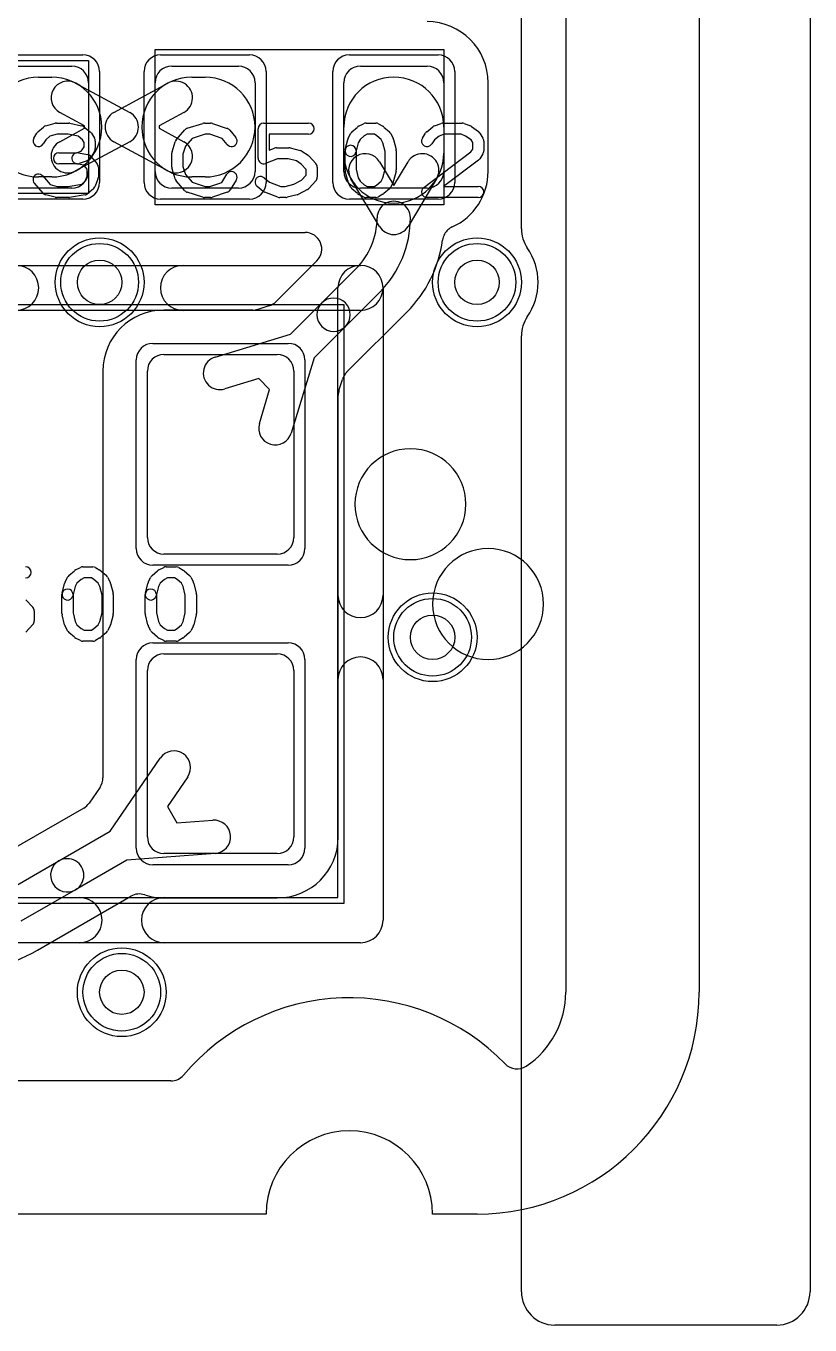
# Model space of a CAD drawing. Extents: x 0 to 23.1, y -0.5 to 20.
# Drawn here: x 19.57 to 23.1, y -0.5 to 5.36 of the extents above; entities that cross this region are included whole.
import ezdxf

# ---------------------------------------------------------------- set-up
doc = ezdxf.new("R2010")
doc.units = 0
for name, color, linetype in [('Hole', 1, 'CONTINUOUS'), ('L1', 3, 'CONTINUOUS'), ('L2', 3, 'CONTINUOUS'), ('L3', 3, 'CONTINUOUS'), ('L4', 3, 'CONTINUOUS'), ('MetalMask-A', 176, 'CONTINUOUS'), ('Outline', 7, 'CONTINUOUS'), ('PartsArea-A', 111, 'CONTINUOUS'), ('PartsSilk-A', 221, 'CONTINUOUS'), ('Resist-A', 2, 'CONTINUOUS'), ('Resist-B', 2, 'CONTINUOUS'), ('Silk-A', 140, 'CONTINUOUS')]:
    doc.layers.add(name, color=color, linetype=linetype)

msp = doc.modelspace()

# ---------------------------------------------------------------- linework, layer by layer
at = {"layer": 'Hole'}
for centre in [(19.9, 4.2), (21.6, 4.2), (21.4, 2.6), (20, 1)]:
    msp.add_circle(centre, 0.1, dxfattribs=at)
at = {"layer": 'L1'}
for p, q in [((22, 9.325), (22, 1)), ((19.475, 5.175), (19.775, 5.175)), ((20.225, 5.175), (20.525, 5.175)), ((21.075, 5.175), (21.375, 5.175)), ((19.625, 5.125), (19.685, 5.125)), ((19.79214, 5.09785), (20.03571, 4.96595)), ((19.85, 5.1), (19.85, 4.7)), ((19.96429, 4.96595), (20.20786, 5.09785)), ((20.15, 4.7), (20.15, 5.1)), ((20.315, 5.125), (20.375, 5.125)), ((20.6, 5.1), (20.6, 4.7)), ((21, 4.7), (21, 5.1)), ((21.45, 5.1), (21.45, 4.7)), ((21.65004, 4.7), (21.65004, 5.1)), ((19.83225, 4.90555), (19.72072, 4.96595)), ((20.27928, 4.96595), (20.16775, 4.90555)), ((19.72072, 4.83405), (19.83225, 4.89445)), ((19.83225, 4.89445), (19.83225, 4.90555)), ((20.16775, 4.90555), (20.16775, 4.89445)), ((20.16775, 4.89445), (20.27928, 4.83405)), ((21, 4.78214), (21, 4.9)), ((21.45, 4.9), (21.45, 4.78214)), ((20.03571, 4.83405), (19.79214, 4.70215)), ((20.20786, 4.70215), (19.96429, 4.83405)), ((21.16069, 4.74353), (21.225, 4.6364)), ((21.225, 4.6364), (21.28931, 4.74353)), ((19.685, 4.675), (19.625, 4.675)), ((20.375, 4.675), (20.315, 4.675)), ((21.1607, 4.45209), (21.03209, 4.66633)), ((21.41791, 4.66633), (21.2893, 4.45209)), ((19.775, 4.625), (19.475, 4.625)), ((20.525, 4.625), (20.225, 4.625)), ((21.375, 4.625), (21.075, 4.625)), ((18.35528, 4.42496), (20.82573, 4.42496)), ((21.45337, 4.41628), (21.45394, 4.41732)), ((20.87874, 4.29698), (20.69401, 4.11226)), ((20.90089, 4.10695), (21.05481, 4.26087)), ((20.76026, 3.96632), (20.90089, 4.10695)), ((21.16088, 4.1548), (21.00695, 4.00089)), ((20.59069, 4.07504), (20.19, 4.07504)), ((20.66276, 4.09353), (20.61245, 4.07827)), ((21.01282, 3.79456), (21.28362, 4.06536)), ((21.00695, 4.00089), (20.86632, 3.86026)), ((20.42018, 3.86316), (20.76026, 3.96632)), ((20.19, 3.875), (20.7, 3.875)), ((20.86632, 3.86026), (20.76316, 3.52018)), ((19.91496, 3.8), (19.91496, 1.96667)), ((20.115, 3.05), (20.115, 3.8)), ((20.61674, 3.76604), (20.46372, 3.71962)), ((20.66604, 3.71674), (20.61674, 3.76604)), ((20.775, 3.8), (20.775, 3.05)), ((20.97827, 3.71246), (20.99353, 3.76275)), ((20.61962, 3.56372), (20.66604, 3.71674)), ((20.97504, 1.7), (20.97504, 3.69068)), ((20.7, 2.975), (20.19, 2.975)), ((20.19, 2.525), (20.7, 2.525)), ((20.115, 1.7), (20.115, 2.45)), ((20.775, 2.45), (20.775, 1.7)), ((19.9477, 1.72547), (20.17293, 2.05513)), ((20.29679, 1.97051), (20.20555, 1.83696)), ((19.90189, 1.92438), (19.85273, 1.85243)), ((19.82831, 1.82979), (19.39562, 1.57997)), ((20.20555, 1.83696), (20.24818, 1.76311)), ((20.24818, 1.76311), (20.40946, 1.77535)), ((19.71656, 1.59202), (19.9477, 1.72547)), ((19.47064, 1.45003), (19.71656, 1.59202)), ((20.02271, 1.59557), (19.79156, 1.46212)), ((20.42082, 1.62579), (20.02271, 1.59557)), ((20.7, 1.625), (20.19, 1.625)), ((19.79156, 1.46212), (19.54564, 1.32013)), ((19.62065, 1.19019), (20.04128, 1.43305)), ((20.19, 1.42496), (20.7, 1.42496)), ((20.22071, 0.6), (16.875, 0.6))]:
    msp.add_line(p, q, dxfattribs=at)
for centre in [(19.9, 4.2), (21.6, 4.2), (21.4, 2.6), (20, 1)]:
    msp.add_circle(centre, 0.2, dxfattribs=at)
for centre, radius, start, end in [((21.375, 5.1), 0.27504, 0, 90), ((19.775, 5.1), 0.075, 0, 90), ((20.225, 5.1), 0.075, 90, 180), ((20.525, 5.1), 0.075, 0, 90), ((21.075, 5.1), 0.075, 90, 180), ((21.375, 5.1), 0.075, 0, 90), ((19.625, 4.9), 0.225, 90, -90), ((19.75643, 5.0319), 0.075, 61.565748, -118.43679), ((19.685, 4.9), 0.225, -90, 90), ((20.315, 4.9), 0.225, 90, -90), ((20.24357, 5.0319), 0.075, -61.565748, 118.43679), ((20.375, 4.9), 0.225, -90, 90), ((21.225, 4.9), 0.225, 0, 180), ((20, 4.9), 0.075, 118.434252, -118.434252), ((20, 4.9), 0.075, -61.565748, 61.565748), ((19.75643, 4.7681), 0.075, 118.434252, -61.56321), ((20.24357, 4.7681), 0.075, -118.434252, 61.56321), ((21.225, 4.78214), 0.225, 180, 0), ((21.09639, 4.70493), 0.075, 30.976859, -149.023267), ((21.35361, 4.70493), 0.075, -30.976859, 149.023267), ((19.775, 4.7), 0.075, -90, 0), ((20.225, 4.7), 0.075, 180, -90), ((20.525, 4.7), 0.075, -90, 0), ((21.075, 4.7), 0.075, 180, -90), ((21.375, 4.7), 0.075, -90, 0), ((21.375, 4.7), 0.27504, -65.581906, 0), ((21.225, 4.49069), 0.075, 0, -179.998568), ((20.825, 4.49068), 0.325, -45, 0.001763), ((21.225, 4.49069), 0.075, -149.023141, -30.976859), ((20.825, 4.49068), 0.475, -45, 0.001206), ((20.82573, 4.34999), 0.07497, -45, 90), ((21.51914, 4.38023), 0.075, 151.271873, 172.237243), ((21.51971, 4.38127), 0.075, 114.422459, 151.271873), ((20.88185, 4.46713), 0.56819, -45, -7.765166), ((20.641, 4.16527), 0.07497, -73.126529, -45), ((20.95392, 4.05392), 0.075, 135, -45), ((20.95392, 4.05392), 0.075, -45, 135), ((20.19, 3.8), 0.27504, 90, 180), ((20.59069, 4.15001), 0.07497, -90, -73.126529), ((20.19, 3.8), 0.075, 90, 180), ((20.7, 3.8), 0.075, 0, 90), ((20.44195, 3.79139), 0.075, 106.874129, -73.125481), ((21.0653, 3.74097), 0.075, 135.005402, 163.118561), ((21.06585, 3.74153), 0.075, 135, 135.605024), ((21.05004, 3.69068), 0.075, 163.118561, 180), ((20.69139, 3.54195), 0.075, 163.125871, -16.874519), ((20.19, 3.05), 0.075, 180, -90), ((20.7, 3.05), 0.075, -90, 0), ((20.19, 2.45), 0.075, 90, 180), ((20.7, 2.45), 0.075, 0, 90), ((20.23486, 2.01282), 0.075, -34.340526, 145.658751), ((19.83999, 1.96667), 0.07497, -34.340839, 0), ((19.79083, 1.89472), 0.07497, -60.004867, -34.340839), ((20.41514, 1.70057), 0.075, -85.656374, 94.340548), ((20.19, 1.7), 0.075, 180, -90), ((20.7, 1.7), 0.27504, -90, 0), ((20.7, 1.7), 0.075, -90, 0), ((19.75406, 1.52707), 0.075, 120.000728, -60.000242), ((19.75406, 1.52707), 0.075, -59.999272, 120.001402), ((20.07878, 1.3681), 0.075, 71.079485, 120.000728), ((20.18999, 1.7), 0.27504, -108.416503, -89.997917), ((19.19062, 1.935), 0.86004, -89.999334, -59.999207), ((21.6, 1), 0.4, -56.330591, 0), ((21.025, 0), 0.97501, 44.00974, 139.994741), ((21.78018, 0.72952), 0.075, -135.988599, -56.33112), ((20.22071, 0.675), 0.075, -90, -40.002181)]:
    msp.add_arc(centre, radius, start, end, dxfattribs=at)
at = {"layer": 'L2'}
for p, q in [((22, 9.325), (22, 1)), ((20.22071, 0.6), (2.37929, 0.6))]:
    msp.add_line(p, q, dxfattribs=at)
for centre in [(19.9, 4.2), (21.6, 4.2), (21.4, 2.6), (20, 1)]:
    msp.add_circle(centre, 0.2, dxfattribs=at)
for centre, radius, start, end in [((21.6, 1), 0.4, -56.330591, 0), ((21.025, 0), 0.97501, 44.00974, 139.994741), ((21.78018, 0.72952), 0.075, -135.988599, -56.33112), ((20.22071, 0.675), 0.075, -90, -40.002181)]:
    msp.add_arc(centre, radius, start, end, dxfattribs=at)
at = {"layer": 'L3'}
for p, q in [((22, 9.325), (22, 1)), ((20.22071, 0.6), (2.37929, 0.6))]:
    msp.add_line(p, q, dxfattribs=at)
for centre in [(19.9, 4.2), (21.6, 4.2), (21.4, 2.6), (20, 1)]:
    msp.add_circle(centre, 0.2, dxfattribs=at)
for centre, radius, start, end in [((21.6, 1), 0.4, -56.330591, 0), ((21.025, 0), 0.97501, 44.00974, 139.994741), ((21.78018, 0.72952), 0.075, -135.988599, -56.33112), ((20.22071, 0.675), 0.075, -90, -40.002181)]:
    msp.add_arc(centre, radius, start, end, dxfattribs=at)
at = {"layer": 'L4'}
for p, q in [((22, 9.325), (22, 1)), ((20.22071, 0.6), (2.37929, 0.6))]:
    msp.add_line(p, q, dxfattribs=at)
for centre in [(19.9, 4.2), (21.6, 4.2), (21.4, 2.6), (20, 1)]:
    msp.add_circle(centre, 0.2, dxfattribs=at)
for centre, radius, start, end in [((21.6, 1), 0.4, -56.330591, 0), ((21.025, 0), 0.97501, 44.00974, 139.994741), ((21.78018, 0.72952), 0.075, -135.988599, -56.33112), ((20.22071, 0.675), 0.075, -90, -40.002181)]:
    msp.add_arc(centre, radius, start, end, dxfattribs=at)
at = {"layer": 'MetalMask-A'}
for p, q in [((19.475, 5.175), (19.775, 5.175)), ((20.225, 5.175), (20.525, 5.175)), ((21.075, 5.175), (21.375, 5.175)), ((19.85, 5.1), (19.85, 4.7)), ((20.15, 4.7), (20.15, 5.1)), ((20.6, 5.1), (20.6, 4.7)), ((21, 4.7), (21, 5.1)), ((21.45, 5.1), (21.45, 4.7)), ((19.775, 4.625), (19.475, 4.625)), ((20.525, 4.625), (20.225, 4.625)), ((21.375, 4.625), (21.075, 4.625)), ((20.19, 3.875), (20.7, 3.875)), ((20.115, 3.05), (20.115, 3.8)), ((20.775, 3.8), (20.775, 3.05)), ((20.7, 2.975), (20.19, 2.975)), ((20.19, 2.525), (20.7, 2.525)), ((20.115, 1.7), (20.115, 2.45)), ((20.775, 2.45), (20.775, 1.7)), ((20.7, 1.625), (20.19, 1.625))]:
    msp.add_line(p, q, dxfattribs=at)
for centre, start, end in [((19.775, 5.1), 0, 90), ((20.225, 5.1), 90, 180), ((20.525, 5.1), 0, 90), ((21.075, 5.1), 90, 180), ((21.375, 5.1), 0, 90), ((19.775, 4.7), -90, 0), ((20.225, 4.7), 180, -90), ((20.525, 4.7), -90, 0), ((21.075, 4.7), 180, -90), ((21.375, 4.7), -90, 0), ((20.19, 3.8), 90, 180), ((20.7, 3.8), 0, 90), ((20.19, 3.05), 180, -90), ((20.7, 3.05), -90, 0), ((20.19, 2.45), 90, 180), ((20.7, 2.45), 0, 90), ((20.19, 1.7), 180, -90), ((20.7, 1.7), -90, 0)]:
    msp.add_arc(centre, 0.075, start, end, dxfattribs=at)
at = {"layer": 'Outline'}
for p, q in [((22.6, 9.5), (22.6, 1)), ((20.65, 0), (1.95, 0)), ((21.6, 0), (21.4, 0))]:
    msp.add_line(p, q, dxfattribs=at)
for centre, radius, start, end in [((21.6, 1), 1, -90, 0), ((21.025, 0), 0.375, 0, 180)]:
    msp.add_arc(centre, radius, start, end, dxfattribs=at)
at = {"layer": 'PartsArea-A'}
for p, q in [((20.15, 4.55), (20.15, 5.25)), ((20.15, 5.25), (21.45, 5.25)), ((21.45, 5.25), (21.45, 4.55)), ((18.55, 5.2), (19.85, 5.2)), ((19.85, 5.2), (19.85, 4.6)), ((19.85, 4.6), (18.55, 4.6)), ((21.45, 4.55), (20.15, 4.55)), ((17.7, 4.1), (21, 4.1)), ((21, 4.1), (21, 1.4)), ((21, 1.4), (17.7, 1.4))]:
    msp.add_line(p, q, dxfattribs=at)
at = {"layer": 'PartsSilk-A'}
for p, q in [((19.6038, 4.85029), (19.61769, 4.87251)), ((19.62228, 4.87795), (19.64728, 4.90017)), ((19.65745, 4.90564), (19.69912, 4.91675)), ((19.70884, 4.86759), (19.67606, 4.85885)), ((19.70556, 4.91759), (19.76111, 4.91759)), ((19.75851, 4.86759), (19.70884, 4.86759)), ((19.80292, 4.85824), (19.75851, 4.86759)), ((19.76626, 4.91705), (19.81904, 4.90594)), ((19.82951, 4.901), (19.85729, 4.87878)), ((19.86287, 4.87251), (19.87676, 4.85029)), ((20.24508, 4.84239), (20.28397, 4.88683)), ((20.29516, 4.89418), (20.3646, 4.9164)), ((20.37612, 4.86759), (20.31702, 4.84868)), ((20.37222, 4.91759), (20.4, 4.91759)), ((20.39594, 4.86759), (20.37612, 4.86759)), ((20.45202, 4.8489), (20.39594, 4.86759)), ((20.4079, 4.91631), (20.47457, 4.89409)), ((20.48588, 4.88637), (20.51365, 4.85304)), ((20.61389, 4.75926), (20.61389, 4.89259)), ((20.63889, 4.91759), (20.84167, 4.91759)), ((20.84167, 4.86759), (20.66389, 4.86759)), ((20.66389, 4.86759), (20.66389, 4.79554)), ((21.01931, 4.84822), (21.03042, 4.87044)), ((21.03617, 4.87795), (21.06117, 4.90017)), ((21.0666, 4.90384), (21.08882, 4.91495)), ((21.09192, 4.8606), (21.07299, 4.84377)), ((21.1059, 4.86759), (21.09192, 4.8606)), ((21.1, 4.91759), (21.14444, 4.91759)), ((21.1378, 4.86759), (21.1059, 4.86759)), ((21.14923, 4.86106), (21.1378, 4.86759)), ((21.16868, 4.84377), (21.14923, 4.86106)), ((21.15684, 4.9143), (21.17629, 4.90319)), ((21.1805, 4.90017), (21.2055, 4.87795)), ((21.21125, 4.87044), (21.22236, 4.84822)), ((21.3538, 4.85029), (21.36769, 4.87251)), ((21.37327, 4.87878), (21.40105, 4.901)), ((21.40813, 4.90497), (21.43868, 4.91608)), ((21.45162, 4.86759), (21.42908, 4.85939)), ((21.44722, 4.91759), (21.53333, 4.91759)), ((21.52852, 4.86759), (21.45162, 4.86759)), ((21.54893, 4.85943), (21.52852, 4.86759)), ((21.54261, 4.9158), (21.57039, 4.90469)), ((21.57581, 4.9017), (21.60637, 4.87948)), ((21.61287, 4.87251), (21.62676, 4.85029)), ((19.65818, 4.84296), (19.6462, 4.82379)), ((19.67606, 4.85885), (19.65818, 4.84296)), ((19.82273, 4.8424), (19.80292, 4.85824)), ((19.82198, 4.79715), (19.83056, 4.81087)), ((19.83056, 4.82987), (19.82273, 4.8424)), ((19.83056, 4.81087), (19.83056, 4.82987)), ((19.88056, 4.83704), (19.88056, 4.8037)), ((20.22614, 4.78894), (20.24003, 4.83339)), ((20.28618, 4.81344), (20.275, 4.77766)), ((20.31702, 4.84868), (20.28618, 4.81344)), ((20.47523, 4.82104), (20.45202, 4.8489)), ((20.66389, 4.79554), (20.68832, 4.80484)), ((20.69722, 4.80648), (20.75278, 4.80648)), ((20.75884, 4.80573), (20.80328, 4.79462)), ((21.00631, 4.79865), (21.01742, 4.8431)), ((21.06526, 4.82831), (21.05481, 4.78653)), ((21.07299, 4.84377), (21.06526, 4.82831)), ((21.17641, 4.82831), (21.16868, 4.84377)), ((21.18611, 4.78951), (21.17641, 4.82831)), ((21.22425, 4.8431), (21.23536, 4.79865)), ((21.40783, 4.8424), (21.3962, 4.82379)), ((21.42908, 4.85939), (21.40783, 4.8424)), ((21.57304, 4.84189), (21.54893, 4.85943)), ((21.58056, 4.82987), (21.57304, 4.84189)), ((21.58056, 4.79976), (21.58056, 4.82987)), ((21.63056, 4.83704), (21.63056, 4.79259)), ((19.71667, 4.78426), (19.7956, 4.78426)), ((19.7956, 4.78426), (19.8168, 4.79197)), ((19.80438, 4.78387), (19.84605, 4.77646)), ((19.8391, 4.74687), (19.80854, 4.73576)), ((19.8168, 4.79197), (19.82198, 4.79715)), ((19.85935, 4.7638), (19.84824, 4.75269)), ((19.86088, 4.76785), (19.88865, 4.73452)), ((19.87676, 4.79045), (19.86287, 4.76823)), ((20.225, 4.71852), (20.225, 4.78148)), ((20.275, 4.77766), (20.275, 4.72234)), ((20.70182, 4.75648), (20.64779, 4.7359)), ((20.7497, 4.75648), (20.70182, 4.75648)), ((20.78696, 4.74717), (20.7497, 4.75648)), ((20.80862, 4.73273), (20.78696, 4.74717)), ((20.81109, 4.79117), (20.83887, 4.77265)), ((20.84343, 4.76875), (20.87399, 4.73542)), ((21.00556, 4.70741), (21.00556, 4.79259)), ((21.05556, 4.79259), (21.05556, 4.71049)), ((21.18611, 4.71049), (21.18611, 4.78951)), ((21.23611, 4.79259), (21.23611, 4.70741)), ((21.35997, 4.62739), (21.57293, 4.78756)), ((21.6067, 4.75039), (21.44983, 4.63241)), ((21.57293, 4.78756), (21.58056, 4.79976)), ((21.62676, 4.77934), (21.61287, 4.75712)), ((19.8, 4.73426), (19.71667, 4.73426)), ((19.82831, 4.72883), (19.79562, 4.73465)), ((19.84444, 4.70947), (19.82831, 4.72883)), ((19.84444, 4.67907), (19.84444, 4.70947)), ((19.89444, 4.71852), (19.89444, 4.67407)), ((20.24003, 4.66661), (20.22614, 4.71106)), ((20.275, 4.72234), (20.28618, 4.68656)), ((20.28618, 4.68656), (20.31702, 4.65132)), ((20.45023, 4.6505), (20.47324, 4.68732)), ((20.83056, 4.70879), (20.80862, 4.73273)), ((20.83056, 4.6838), (20.83056, 4.70879)), ((20.88056, 4.71852), (20.88056, 4.67407)), ((21.01742, 4.6569), (21.00631, 4.70135)), ((21.05556, 4.71049), (21.06526, 4.67169)), ((21.17641, 4.67169), (21.18611, 4.71049)), ((21.23536, 4.70135), (21.22425, 4.6569)), ((19.64508, 4.60206), (19.60619, 4.6465)), ((19.64381, 4.67942), (19.67769, 4.64071)), ((19.67769, 4.64071), (19.70884, 4.63241)), ((19.70884, 4.63241), (19.75912, 4.63241)), ((19.75912, 4.63241), (19.81941, 4.64205)), ((19.81941, 4.64205), (19.83468, 4.65563)), ((19.83468, 4.65563), (19.84444, 4.67907)), ((19.89252, 4.66446), (19.87864, 4.63113)), ((20.28397, 4.61317), (20.24508, 4.65761)), ((20.31702, 4.65132), (20.37612, 4.63241)), ((20.37612, 4.63241), (20.39594, 4.63241)), ((20.39594, 4.63241), (20.45023, 4.6505)), ((20.51564, 4.66082), (20.48787, 4.61638)), ((20.63716, 4.61011), (20.60938, 4.63233)), ((20.64062, 4.67137), (20.66534, 4.6516)), ((20.66534, 4.6516), (20.71571, 4.63241)), ((20.71571, 4.63241), (20.73581, 4.63241)), ((20.73581, 4.63241), (20.77428, 4.64203)), ((20.77428, 4.64203), (20.80946, 4.66079)), ((20.80946, 4.66079), (20.83056, 4.6838)), ((20.87399, 4.65717), (20.84343, 4.62384)), ((21.03042, 4.62956), (21.01931, 4.65178)), ((21.06526, 4.67169), (21.07299, 4.65623)), ((21.07299, 4.65623), (21.09192, 4.6394)), ((21.09192, 4.6394), (21.1059, 4.63241)), ((21.1059, 4.63241), (21.1378, 4.63241)), ((21.1378, 4.63241), (21.14923, 4.63894)), ((21.14923, 4.63894), (21.16868, 4.65623)), ((21.16868, 4.65623), (21.17641, 4.67169)), ((21.22236, 4.65178), (21.21125, 4.62956)), ((21.44983, 4.63241), (21.60556, 4.63241)), ((19.69912, 4.58325), (19.65745, 4.59436)), ((19.76111, 4.58241), (19.70556, 4.58241)), ((19.83451, 4.59383), (19.76506, 4.58272)), ((19.87217, 4.62205), (19.84717, 4.59983)), ((20.3646, 4.5836), (20.29516, 4.60582)), ((20.4, 4.58241), (20.37222, 4.58241)), ((20.47457, 4.60591), (20.4079, 4.58369)), ((20.70221, 4.58405), (20.64388, 4.60627)), ((20.73889, 4.58241), (20.71111, 4.58241)), ((20.78939, 4.59427), (20.74495, 4.58316)), ((20.83676, 4.61868), (20.79509, 4.59646)), ((21.06117, 4.59983), (21.03617, 4.62205)), ((21.08882, 4.58505), (21.0666, 4.59616)), ((21.14444, 4.58241), (21.1, 4.58241)), ((21.17629, 4.59681), (21.15684, 4.5857)), ((21.2055, 4.62205), (21.1805, 4.59983)), ((21.60556, 4.58241), (21.375, 4.58241)), ((17.625, 4.2766), (21.075, 4.2766)), ((20.9734, 1.4266), (20.9734, 4.175)), ((21.1766, 4.175), (21.1766, 1.325)), ((21.075, 4.0734), (17.7266, 4.0734)), ((19.74431, 2.84822), (19.75542, 2.87044)), ((19.76117, 2.87795), (19.78617, 2.90017)), ((19.7916, 2.90384), (19.81382, 2.91495)), ((19.825, 2.91759), (19.86944, 2.91759)), ((19.88184, 2.9143), (19.90129, 2.90319)), ((19.9055, 2.90017), (19.9305, 2.87795)), ((19.93625, 2.87044), (19.94736, 2.84822)), ((20.11931, 2.84822), (20.13042, 2.87044)), ((20.13617, 2.87795), (20.16117, 2.90017)), ((20.1666, 2.90384), (20.18882, 2.91495)), ((20.2, 2.91759), (20.24444, 2.91759)), ((20.25684, 2.9143), (20.27629, 2.90319)), ((20.2805, 2.90017), (20.3055, 2.87795)), ((20.31125, 2.87044), (20.32236, 2.84822)), ((19.73131, 2.79865), (19.74242, 2.8431)), ((19.79026, 2.82831), (19.77981, 2.78653)), ((19.79799, 2.84377), (19.79026, 2.82831)), ((19.81692, 2.8606), (19.79799, 2.84377)), ((19.8309, 2.86759), (19.81692, 2.8606)), ((19.8628, 2.86759), (19.8309, 2.86759)), ((19.87423, 2.86106), (19.8628, 2.86759)), ((19.89368, 2.84377), (19.87423, 2.86106)), ((19.90141, 2.82831), (19.89368, 2.84377)), ((19.91111, 2.78951), (19.90141, 2.82831)), ((19.94925, 2.8431), (19.96036, 2.79865)), ((20.10631, 2.79865), (20.11742, 2.8431)), ((20.16526, 2.82831), (20.15481, 2.78653)), ((20.17299, 2.84377), (20.16526, 2.82831)), ((20.19192, 2.8606), (20.17299, 2.84377)), ((20.2059, 2.86759), (20.19192, 2.8606)), ((20.2378, 2.86759), (20.2059, 2.86759)), ((20.24923, 2.86106), (20.2378, 2.86759)), ((20.26868, 2.84377), (20.24923, 2.86106)), ((20.27641, 2.82831), (20.26868, 2.84377)), ((20.28611, 2.78951), (20.27641, 2.82831)), ((20.32425, 2.8431), (20.33536, 2.79865)), ((19.56843, 2.76875), (19.59899, 2.73542)), ((19.73056, 2.70741), (19.73056, 2.79259)), ((19.78056, 2.79259), (19.78056, 2.71049)), ((19.91111, 2.71049), (19.91111, 2.78951)), ((19.96111, 2.79259), (19.96111, 2.70741)), ((20.10556, 2.70741), (20.10556, 2.79259)), ((20.15556, 2.79259), (20.15556, 2.71049)), ((20.28611, 2.71049), (20.28611, 2.78951)), ((20.33611, 2.79259), (20.33611, 2.70741)), ((19.60556, 2.71852), (19.60556, 2.67407)), ((19.74242, 2.6569), (19.73131, 2.70135)), ((19.78056, 2.71049), (19.79026, 2.67169)), ((19.90141, 2.67169), (19.91111, 2.71049)), ((19.96036, 2.70135), (19.94925, 2.6569)), ((20.11742, 2.6569), (20.10631, 2.70135)), ((20.15556, 2.71049), (20.16526, 2.67169)), ((20.27641, 2.67169), (20.28611, 2.71049)), ((20.33536, 2.70135), (20.32425, 2.6569)), ((19.59899, 2.65717), (19.56843, 2.62384)), ((19.75542, 2.62956), (19.74431, 2.65178)), ((19.79026, 2.67169), (19.79799, 2.65623)), ((19.79799, 2.65623), (19.81692, 2.6394)), ((19.81692, 2.6394), (19.8309, 2.63241)), ((19.8628, 2.63241), (19.87423, 2.63894)), ((19.87423, 2.63894), (19.89368, 2.65623)), ((19.89368, 2.65623), (19.90141, 2.67169)), ((19.94736, 2.65178), (19.93625, 2.62956)), ((20.13042, 2.62956), (20.11931, 2.65178)), ((20.16526, 2.67169), (20.17299, 2.65623)), ((20.17299, 2.65623), (20.19192, 2.6394)), ((20.19192, 2.6394), (20.2059, 2.63241)), ((20.2378, 2.63241), (20.24923, 2.63894)), ((20.24923, 2.63894), (20.26868, 2.65623)), ((20.26868, 2.65623), (20.27641, 2.67169)), ((20.32236, 2.65178), (20.31125, 2.62956)), ((19.78617, 2.59983), (19.76117, 2.62205)), ((19.81382, 2.58505), (19.7916, 2.59616)), ((19.86944, 2.58241), (19.825, 2.58241)), ((19.8309, 2.63241), (19.8628, 2.63241)), ((19.90129, 2.59681), (19.88184, 2.5857)), ((19.9305, 2.62205), (19.9055, 2.59983)), ((20.16117, 2.59983), (20.13617, 2.62205)), ((20.18882, 2.58505), (20.1666, 2.59616)), ((20.24444, 2.58241), (20.2, 2.58241)), ((20.2059, 2.63241), (20.2378, 2.63241)), ((20.27629, 2.59681), (20.25684, 2.5857)), ((20.3055, 2.62205), (20.2805, 2.59983)), ((17.7266, 1.4266), (20.9734, 1.4266)), ((21.075, 1.2234), (17.625, 1.2234))]:
    msp.add_line(p, q, dxfattribs=at)
for centre, radius, start, end in [((19.63889, 4.85926), 0.025, 131.627831, 147.989981), ((19.66389, 4.88148), 0.025, 104.925513, 131.630694), ((19.70556, 4.89259), 0.025, 90, 104.92885), ((19.76111, 4.89259), 0.025, 78.110161, 90), ((19.81389, 4.88148), 0.025, 51.333033, 78.112983), ((19.84167, 4.85926), 0.025, 32.005383, 51.345223), ((20.30278, 4.87037), 0.025, 107.746418, 138.811918), ((20.37222, 4.89259), 0.025, 90, 107.746418), ((20.4, 4.89259), 0.025, 71.579545, 90), ((20.46667, 4.87037), 0.025, 39.790899, 71.579545), ((20.63889, 4.89259), 0.025, 90, 180), ((20.84167, 4.89259), 0.025, -90, 90), ((21.05278, 4.85926), 0.025, 131.627831, 153.434949), ((21.07778, 4.88148), 0.025, 116.565051, 131.62783), ((21.1, 4.89259), 0.025, 90, 116.565051), ((21.14444, 4.89259), 0.025, 60.266489, 90), ((21.16389, 4.88148), 0.025, 48.372169, 60.266489), ((21.18889, 4.85926), 0.025, 26.565051, 48.37217), ((21.38889, 4.85926), 0.025, 128.666967, 147.989981), ((21.41667, 4.88148), 0.025, 109.97919, 128.654777), ((21.44722, 4.89259), 0.025, 90, 109.984612), ((21.53333, 4.89259), 0.025, 68.207103, 90), ((21.56111, 4.88148), 0.025, 53.982737, 68.202147), ((21.59167, 4.85926), 0.025, 32.005383, 53.979316), ((19.625, 4.83704), 0.025, 147.994617, -32.010019), ((19.85556, 4.83704), 0.025, 0, 32.010019), ((19.85556, 4.8037), 0.025, -32.005383, 0), ((20.26389, 4.82593), 0.025, 138.811918, 162.637772), ((20.49444, 4.83704), 0.025, -140.209101, 39.800498), ((20.69722, 4.78148), 0.025, 90, 110.853641), ((20.75278, 4.78148), 0.025, 75.969316, 90), ((21.03056, 4.79259), 0.025, 0, 180), ((21.04167, 4.83704), 0.025, 153.434949, 165.969316), ((21.2, 4.83704), 0.025, 14.030684, 26.565051), ((21.375, 4.83704), 0.025, 147.994617, -32.010019), ((21.60556, 4.83704), 0.025, 0, 32.010019), ((19.71667, 4.75926), 0.025, 90, -90), ((19.8, 4.75926), 0.025, 79.908369, -100.083264), ((19.83056, 4.77037), 0.025, -70.02864, -45), ((19.84167, 4.75185), 0.025, 39.790899, 79.916736), ((19.84167, 4.78148), 0.025, -45, -32.010019), ((20.25, 4.78148), 0.025, 162.637772, 180), ((20.63889, 4.75926), 0.025, 180, -69.143502), ((20.79722, 4.77037), 0.025, 56.303576, 75.963757), ((20.825, 4.75185), 0.025, 42.5203, 56.309933), ((21.03056, 4.79259), 0.025, 165.969316, -14.03321), ((21.21111, 4.79259), 0.025, 0, 14.030684), ((21.59167, 4.77037), 0.025, -53.047603, -32.010019), ((21.60556, 4.79259), 0.025, -32.005383, 0), ((19.625, 4.66296), 0.025, 41.188082, -138.810424), ((19.8, 4.75926), 0.025, -90, -70.02141), ((19.86944, 4.71852), 0.025, 0, 39.800498), ((20.25, 4.71852), 0.025, 180, -162.637772), ((20.49444, 4.67407), 0.025, -32.005383, 147.999253), ((20.85556, 4.71852), 0.025, 0, 42.517452), ((21.03056, 4.70741), 0.025, 180, -165.969316), ((21.21111, 4.70741), 0.025, -14.030684, 0), ((19.85556, 4.64074), 0.025, -48.372169, -22.608878), ((19.86944, 4.67407), 0.025, -22.605762, 0), ((20.26389, 4.67407), 0.025, -162.637772, -138.811918), ((20.625, 4.65185), 0.025, 51.333033, -128.654777), ((20.85556, 4.67407), 0.025, -42.5203, 0), ((21.04167, 4.66296), 0.025, -165.969316, -153.434949), ((21.05278, 4.64074), 0.025, -153.434949, -131.62783), ((21.18889, 4.64074), 0.025, -48.372169, -26.565051), ((21.2, 4.66296), 0.025, -26.565051, -14.030684), ((21.375, 4.60741), 0.025, 126.952397, -90), ((21.60556, 4.60741), 0.025, -90, 90), ((19.66389, 4.61852), 0.025, -138.811918, -104.92885), ((19.70556, 4.60741), 0.025, -104.925513, -90), ((19.76111, 4.60741), 0.025, -90, -80.911332), ((19.83056, 4.61852), 0.025, -80.910628, -48.369306), ((20.30278, 4.62963), 0.025, -138.811918, -107.746418), ((20.37222, 4.60741), 0.025, -107.746418, -90), ((20.4, 4.60741), 0.025, -90, -71.579545), ((20.46667, 4.62963), 0.025, -71.579545, -32.005383), ((20.65278, 4.62963), 0.025, -128.666967, -110.853641), ((20.71111, 4.60741), 0.025, -110.856498, -90), ((20.73889, 4.60741), 0.025, -90, -75.963757), ((20.78333, 4.61852), 0.025, -75.969316, -61.931795), ((20.825, 4.64074), 0.025, -61.938299, -42.517452), ((21.07778, 4.61852), 0.025, -131.627831, -116.565051), ((21.1, 4.60741), 0.025, -116.565051, -90), ((21.14444, 4.60741), 0.025, -90, -60.266489), ((21.16389, 4.61852), 0.025, -60.266489, -48.37217), ((21.075, 4.175), 0.1016, 0, 180), ((21.075, 4.175), 0.1016, -90, 90), ((21.65, 2.75), 0.25, 0, 180), ((19.56667, 2.89259), 0.025, -90, 90), ((19.77778, 2.85926), 0.025, 131.627831, 153.434949), ((19.80278, 2.88148), 0.025, 116.565051, 131.62783), ((19.825, 2.89259), 0.025, 90, 116.565051), ((19.86944, 2.89259), 0.025, 60.266489, 90), ((19.88889, 2.88148), 0.025, 48.372169, 60.266489), ((19.91389, 2.85926), 0.025, 26.565051, 48.37217), ((20.15278, 2.85926), 0.025, 131.627831, 153.434949), ((20.17778, 2.88148), 0.025, 116.565051, 131.62783), ((20.2, 2.89259), 0.025, 90, 116.565051), ((20.24444, 2.89259), 0.025, 60.266489, 90), ((20.26389, 2.88148), 0.025, 48.372169, 60.266489), ((20.28889, 2.85926), 0.025, 26.565051, 48.37217), ((19.75556, 2.79259), 0.025, 0, 180), ((19.76667, 2.83704), 0.025, 153.434949, 165.969316), ((19.925, 2.83704), 0.025, 14.030684, 26.565051), ((20.13056, 2.79259), 0.025, 0, 180), ((20.14167, 2.83704), 0.025, 153.434949, 165.969316), ((20.3, 2.83704), 0.025, 14.030684, 26.565051), ((19.75556, 2.79259), 0.025, 165.969316, -14.03321), ((19.93611, 2.79259), 0.025, 0, 14.030684), ((20.13056, 2.79259), 0.025, 165.969316, -14.03321), ((20.31111, 2.79259), 0.025, 0, 14.030684), ((19.58056, 2.71852), 0.025, 0, 42.517452), ((19.75556, 2.70741), 0.025, 180, -165.969316), ((19.93611, 2.70741), 0.025, -14.030684, 0), ((20.13056, 2.70741), 0.025, 180, -165.969316), ((20.31111, 2.70741), 0.025, -14.030684, 0), ((21.65, 2.75), 0.25, 180, 0), ((19.58056, 2.67407), 0.025, -42.5203, 0), ((19.76667, 2.66296), 0.025, -165.969316, -153.434949), ((19.925, 2.66296), 0.025, -26.565051, -14.030684), ((20.14167, 2.66296), 0.025, -165.969316, -153.434949), ((20.3, 2.66296), 0.025, -26.565051, -14.030684), ((19.77778, 2.64074), 0.025, -153.434949, -131.62783), ((19.80278, 2.61852), 0.025, -131.627831, -116.565051), ((19.825, 2.60741), 0.025, -116.565051, -90), ((19.86944, 2.60741), 0.025, -90, -60.266489), ((19.88889, 2.61852), 0.025, -60.266489, -48.37217), ((19.91389, 2.64074), 0.025, -48.372169, -26.565051), ((20.15278, 2.64074), 0.025, -153.434949, -131.62783), ((20.17778, 2.61852), 0.025, -131.627831, -116.565051), ((20.2, 2.60741), 0.025, -116.565051, -90), ((20.24444, 2.60741), 0.025, -90, -60.266489), ((20.26389, 2.61852), 0.025, -60.266489, -48.37217), ((20.28889, 2.64074), 0.025, -48.372169, -26.565051), ((21.075, 1.325), 0.1016, -90, 0)]:
    msp.add_arc(centre, radius, start, end, dxfattribs=at)
at = {"layer": 'Resist-A'}
for p, q in [((19.425, 5.225), (19.825, 5.225)), ((20.175, 5.225), (20.575, 5.225)), ((21.025, 5.225), (21.425, 5.225)), ((19.9, 5.15), (19.9, 4.65)), ((20.1, 4.65), (20.1, 5.15)), ((20.65, 5.15), (20.65, 4.65)), ((20.95, 4.65), (20.95, 5.15)), ((21.5, 5.15), (21.5, 4.65)), ((19.825, 4.575), (19.425, 4.575)), ((20.575, 4.575), (20.175, 4.575)), ((21.425, 4.575), (21.025, 4.575)), ((20.14, 3.925), (20.75, 3.925)), ((20.065, 3), (20.065, 3.85)), ((20.825, 3.85), (20.825, 3)), ((20.75, 2.925), (20.14, 2.925)), ((20.14, 2.575), (20.75, 2.575)), ((20.065, 1.65), (20.065, 2.5)), ((20.825, 2.5), (20.825, 1.65)), ((20.75, 1.575), (20.14, 1.575))]:
    msp.add_line(p, q, dxfattribs=at)
for centre in [(19.9, 4.2), (21.6, 4.2), (21.4, 2.6), (20, 1)]:
    msp.add_circle(centre, 0.175, dxfattribs=at)
for centre, start, end in [((19.825, 5.15), 0, 90), ((20.175, 5.15), 90, 180), ((20.575, 5.15), 0, 90), ((21.025, 5.15), 90, 180), ((21.425, 5.15), 0, 90), ((19.825, 4.65), -90, 0), ((20.175, 4.65), 180, -90), ((20.575, 4.65), -90, 0), ((21.025, 4.65), 180, -90), ((21.425, 4.65), -90, 0), ((20.14, 3.85), 90, 180), ((20.75, 3.85), 0, 90), ((20.14, 3), 180, -90), ((20.75, 3), -90, 0), ((20.14, 2.5), 90, 180), ((20.75, 2.5), 0, 90), ((20.14, 1.65), 180, -90), ((20.75, 1.65), -90, 0)]:
    msp.add_arc(centre, 0.075, start, end, dxfattribs=at)
at = {"layer": 'Resist-B'}
for centre in [(19.9, 4.2), (21.6, 4.2), (21.4, 2.6), (20, 1)]:
    msp.add_circle(centre, 0.175, dxfattribs=at)
at = {"layer": 'Silk-A'}
for p, q in [((23.1, 10.35), (23.1, -0.35)), ((21.8, 4.44109), (21.8, 6.75891)), ((20.27577, 4.2766), (21.075, 4.2766)), ((20.9734, 2.79027), (20.9734, 4.175)), ((21.1766, 4.175), (21.1766, 2.79027)), ((21.075, 4.0734), (20.27577, 4.0734)), ((21.8, -0.35), (21.8, 3.95891)), ((20.9734, 1.4266), (20.9734, 2.40973)), ((21.1766, 2.40973), (21.1766, 1.325)), ((17.89027, 1.4266), (19.80973, 1.4266)), ((20.19027, 1.4266), (20.9734, 1.4266)), ((19.80973, 1.2234), (17.89027, 1.2234)), ((21.075, 1.2234), (20.19027, 1.2234)), ((22.95, -0.5), (21.95, -0.5))]:
    msp.add_line(p, q, dxfattribs=at)
for centre, radius, start, end in [((21.95, 4.44109), 0.15, 180, -145.440132), ((21.6, 4.2), 0.275, -34.560351, 34.560351), ((19.52423, 4.175), 0.1016, -90, 90), ((20.27577, 4.175), 0.1016, 90, -90), ((21.075, 4.175), 0.1016, 0, 180), ((21.075, 4.175), 0.1016, -90, 90), ((21.95, 3.95891), 0.15, 145.440132, 180), ((21.3, 3.2), 0.25, 0, 180), ((21.3, 3.2), 0.25, 180, 0), ((21.075, 2.79027), 0.1016, 180, 0), ((21.075, 2.40973), 0.1016, 0, 180), ((19.80973, 1.325), 0.1016, -90, 90), ((20.19027, 1.325), 0.1016, 90, -90), ((21.075, 1.325), 0.1016, -90, 0), ((21.95, -0.35), 0.15, 180, -90), ((22.95, -0.35), 0.15, -90, 0)]:
    msp.add_arc(centre, radius, start, end, dxfattribs=at)

doc.saveas('drawing.dxf')
